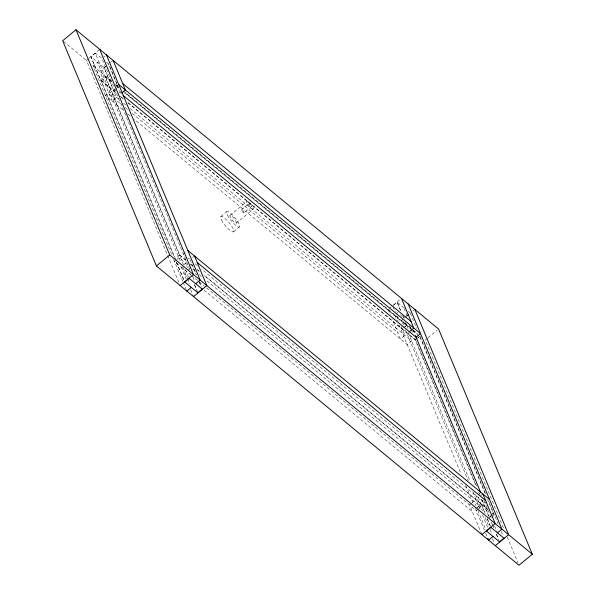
<?xml version="1.0" encoding="UTF-8"?>
<svg xmlns="http://www.w3.org/2000/svg" width="595" height="595" viewBox="0 0 595 595"><rect width="100%" height="100%" fill="white"/><g stroke="black" fill="none" stroke-linecap="round" stroke-linejoin="round"><path stroke-width="0.45" stroke-dasharray="2.98 2.23" d="M88.305 58.764L86.409 60.34L167.321 254.72M88.938 58.243L99.707 49.333M95.423 53.126L90.99 56.793L100.615 79.909L113.69 90.708L115.594 89.131M171.516 254.251L93.095 65.859L97.535 62.192L181.059 262.849M103.865 56.956L105.129 55.908M105.337 66.543L104.073 67.592L113.69 90.708M105.494 66.67L99.789 71.385L112.128 101.016L116.561 97.349L104.222 67.718L90.842 56.666L174.246 257.047M110.558 62.475L112.455 60.906M100.615 79.909L105.047 76.242L112.619 82.489M105.746 77.209L179.757 255.01L175.324 258.676L101.314 80.875L105.746 77.209L112.202 82.534M116.836 86.059L118.732 84.49M116.226 88.61L118.13 87.041L108.506 63.925M115.11 89.785L113.846 90.834L115.995 92.604M220.842 216.528L226.755 211.642M230.101 215.375L247.096 201.311M176.41 259.866L174.506 261.436L190.504 274.645M177.042 259.346L178.946 257.769L189.21 266.248M183.379 254.102L185.276 252.533M241.533 209.767L248.926 203.654M243.972 212.884A1.993 0.483 50.4 0 0 242.589 210.437A1.993 0.483 50.4 0 0 241.696 210.66A1.993 0.483 50.4 0 0 243.972 212.884L251.365 206.77A1.993 0.483 50.4 0 0 249.982 204.323A1.993 0.483 50.4 0 0 249.089 204.546A1.993 0.483 50.4 0 0 251.365 206.77M183.736 264.864L185.633 263.295L187.395 267.527M192.601 257.531L194.505 255.962M236.193 223.17A4.976 1.205 50.4 0 0 232.742 217.041A4.976 1.205 50.4 0 0 230.51 217.599A4.976 1.205 50.4 0 0 236.193 223.17L253.187 209.113A4.976 1.205 50.4 0 0 249.736 202.984A4.976 1.205 50.4 0 0 247.505 203.542A4.976 1.205 50.4 0 0 253.187 209.113M233.627 231.797L239.54 226.903M188.347 269.818L189.619 268.769M389.428 308.359L391.332 306.789M393.228 305.213L400.829 298.928M393.384 305.339L397.185 302.2L401.104 311.616M396.121 313.885L398.018 312.308M406.459 316.138L410.26 312.992L416.679 328.403M403.447 318.883L401.543 320.452L403.328 324.736M404.079 318.362L405.983 316.785M406.616 316.265L409.144 314.167M412.945 311.021L414.849 309.452M403.484 327.808L406.653 325.182L124.719 92.478M405.537 326.358L406.802 325.309L405.731 322.743M417.98 337.677L419.884 336.108M416.507 338.942L419.676 336.324L485.498 494.46M427.374 338.302L425.276 340.035L503.69 528.427M428.073 337.722L437.176 330.195M471.471 503.415L469.574 504.984L481.556 533.774M472.11 502.887L474.007 501.317L475.769 505.549M482.872 493.984L478.44 497.651L485.141 513.738M476.721 507.84L481.154 504.166L204.234 275.597M477.51 507.438L481.31 504.292L488.19 509.974M478.164 508.941L476.268 510.51L204.814 286.455M478.796 508.413L480.701 506.843L205.669 279.836M487.03 501.6L485.133 503.177L201.519 269.074M489.254 517.791L491.15 516.215M491.782 515.694L493.686 514.125L487.632 499.592M491.857 517.189L494.386 515.091L492.325 513.388M106.438 62.222L108.654 64.052L120.993 93.683M404.065 307.883L397.029 302.074L400.591 310.635M408.2 311.289L410.416 313.119M63.375 41.33L87.748 61.441M93.095 65.859L111.243 80.838M115.534 84.378L119.112 87.331M123.403 90.879L412.714 329.667M413.413 330.247L417.593 333.706M116.062 85.33L118.13 87.041M406.802 325.309L412.313 329.861M412.997 330.426L417.132 333.832M115.787 85.494L118.65 87.859M124.385 92.589L411.792 329.816M412.506 330.411L418.954 335.729M118.985 92.024L120.324 93.132M120.287 96.145L123.15 98.51M128.156 102.645L402.22 328.857M402.369 328.976L415.451 339.775L414.737 338.064M101.314 80.875L117.081 93.891M121.387 97.439L123.537 99.216M127.836 102.764L415.243 339.99L476.082 486.16M118.703 99.12L109.867 91.823L105.434 95.498L123.574 110.469M123.715 103.255L126.579 105.62M130.156 108.573L411.621 340.898L407.188 344.565L134.306 119.327M109.413 94.501L121.573 104.541M125.151 107.494L128.014 109.852M132.313 113.4L397.78 332.523M127.865 114.009L130.729 116.375M188.065 257.97L189.403 259.078M195.078 263.764L197.228 265.534M179.757 255.01L186.927 260.922M190.512 263.882L192.661 265.66M196.96 269.208L199.109 270.978M204.844 275.716L487.952 509.387M492.251 512.942L493.686 514.125M179.549 255.225L186.436 260.908M190.564 264.314L192.631 266.024L196.194 274.585M197.793 270.279L199.221 271.461M192.787 269.2L194.937 270.97M199.228 274.518L201.378 276.288M191.218 275.232L204.1 285.86M183.915 273.484L188.206 277.025M203.951 290.018L472.289 511.507M507.26 536.995L517.947 562.684M420.04 336.242L485.624 493.805M489.187 502.366L498.104 523.771M501.161 531.357L503.087 535.76M404.072 308.441L407.642 317.016M412.989 329.861L414.774 334.145M483.921 500.269L491.477 518.416M494.616 525.958L497.115 531.96M409.546 325.353L410.974 328.775M411.323 329.63L412.395 332.203M415.251 339.053L476.558 486.338M479.406 493.188L480.12 494.899M482.262 500.038L489.745 518.022M492.601 524.872L493.664 527.438M496.52 534.288L498.655 539.427M410.104 326.938L411.532 330.359M491.381 522.187L493.515 527.319M496.364 534.169L498.506 539.308M478.573 492.147L479.287 493.857M481.422 498.982L488.897 516.936M402.882 315.893L403.596 317.604M481.31 504.292L485.23 513.708M487.365 518.847L490.213 525.697M402.733 315.767L403.447 317.485M405.485 322.393L408.006 328.447M487.216 518.721L490.778 527.282M400.695 314.651L401.402 316.347M403.514 321.426L405.701 326.677M408.096 332.426L469.864 480.812M475.569 494.512L482.463 511.075M485.193 517.635L489.863 528.851M490.183 529.624L491.976 533.938M405.47 329.875L468.205 480.589M472.839 491.715L480.321 509.699M482.463 514.839L487.811 527.683M492.444 538.817L494.222 543.094M392.945 306.589L395.244 311.854M396.828 315.9L399.163 321.278M401.149 326.283L404.927 335.372L400.495 339.038L392.388 319.567M477.941 510.532L486.346 530.948M394.857 314.933L397.348 320.928M399.081 325.093L461.155 474.208M465.788 485.341L473.627 504.173M475.412 508.457L484.375 529.981M485.751 533.291L487.893 538.445M388.163 309.407L390.298 314.547M190.073 259.628L196.343 274.704M199.199 281.554L201.348 286.723M199.399 282.283L201.184 286.567M189.723 269.342L101.968 58.526L95.274 53L183.468 264.641M192.862 276.883L194.654 281.197M189.864 273.455L190.571 275.15M194.446 284.462L197.614 292.078M194.61 285.102L196.752 290.234M185.454 269.647L188.459 276.623M182.725 266.85L187.403 278.088M187.715 278.839L189.872 284.016M181.2 266.962L186.138 278.817M190.683 289.75L193.539 296.593M176.544 262.313L184.026 280.297M176.388 262.187L183.87 280.171M173.658 259.39L182.97 281.762M183.282 282.506L186.138 289.378M167.678 255.575L179.08 282.982M221.511 219.986A9.959 2.41 50.4 0 0 232.972 231.983A9.959 2.41 50.4 0 0 227.223 220.514A9.959 2.41 50.4 0 0 221.511 219.986M227.424 215.1A9.959 2.41 50.4 0 0 238.885 227.089A9.959 2.41 50.4 0 0 233.136 215.628A9.959 2.41 50.4 0 0 227.424 215.1"/><path stroke-width="0.89" d="M75.981 29.75L62.676 40.75L156.425 265.965L519.019 565.25L532.324 554.25L438.575 329.035L75.981 29.75L169.724 254.965L532.324 554.25M121.625 93.155L125.426 90.016L113.095 60.385M156.425 265.965L169.724 254.965M180.151 285.548L193.457 274.548L99.707 49.333M184.74 282.008L189.173 278.341M186.845 291.074L191.278 287.407M195.71 283.733L200.143 280.067L106.401 54.859M197.815 292.8L202.255 289.133M193.539 296.593L206.837 285.593L194.505 255.962M409.367 331.705L413.8 328.038L401.461 298.407M481.905 534.615L495.211 523.615L482.872 493.984M486.494 531.075L490.927 527.408M493.032 536.474L488.599 540.141L487.885 538.43M497.465 532.808L501.905 529.141L408.155 303.926M499.577 541.874L504.01 538.207M495.293 545.667L508.591 534.66L414.849 309.452M122.711 83.493L411.086 321.516M118.732 84.49L420.494 333.564L416.054 337.231L123.143 95.453M187.812 250.436L489.566 499.503M197.22 262.477L485.587 500.499M189.017 278.215L202.404 289.259M490.778 527.282L504.158 538.334M184.584 281.881L197.971 292.926M486.346 530.948L499.726 542M415.355 335.535L480.715 492.563"/></g></svg>
